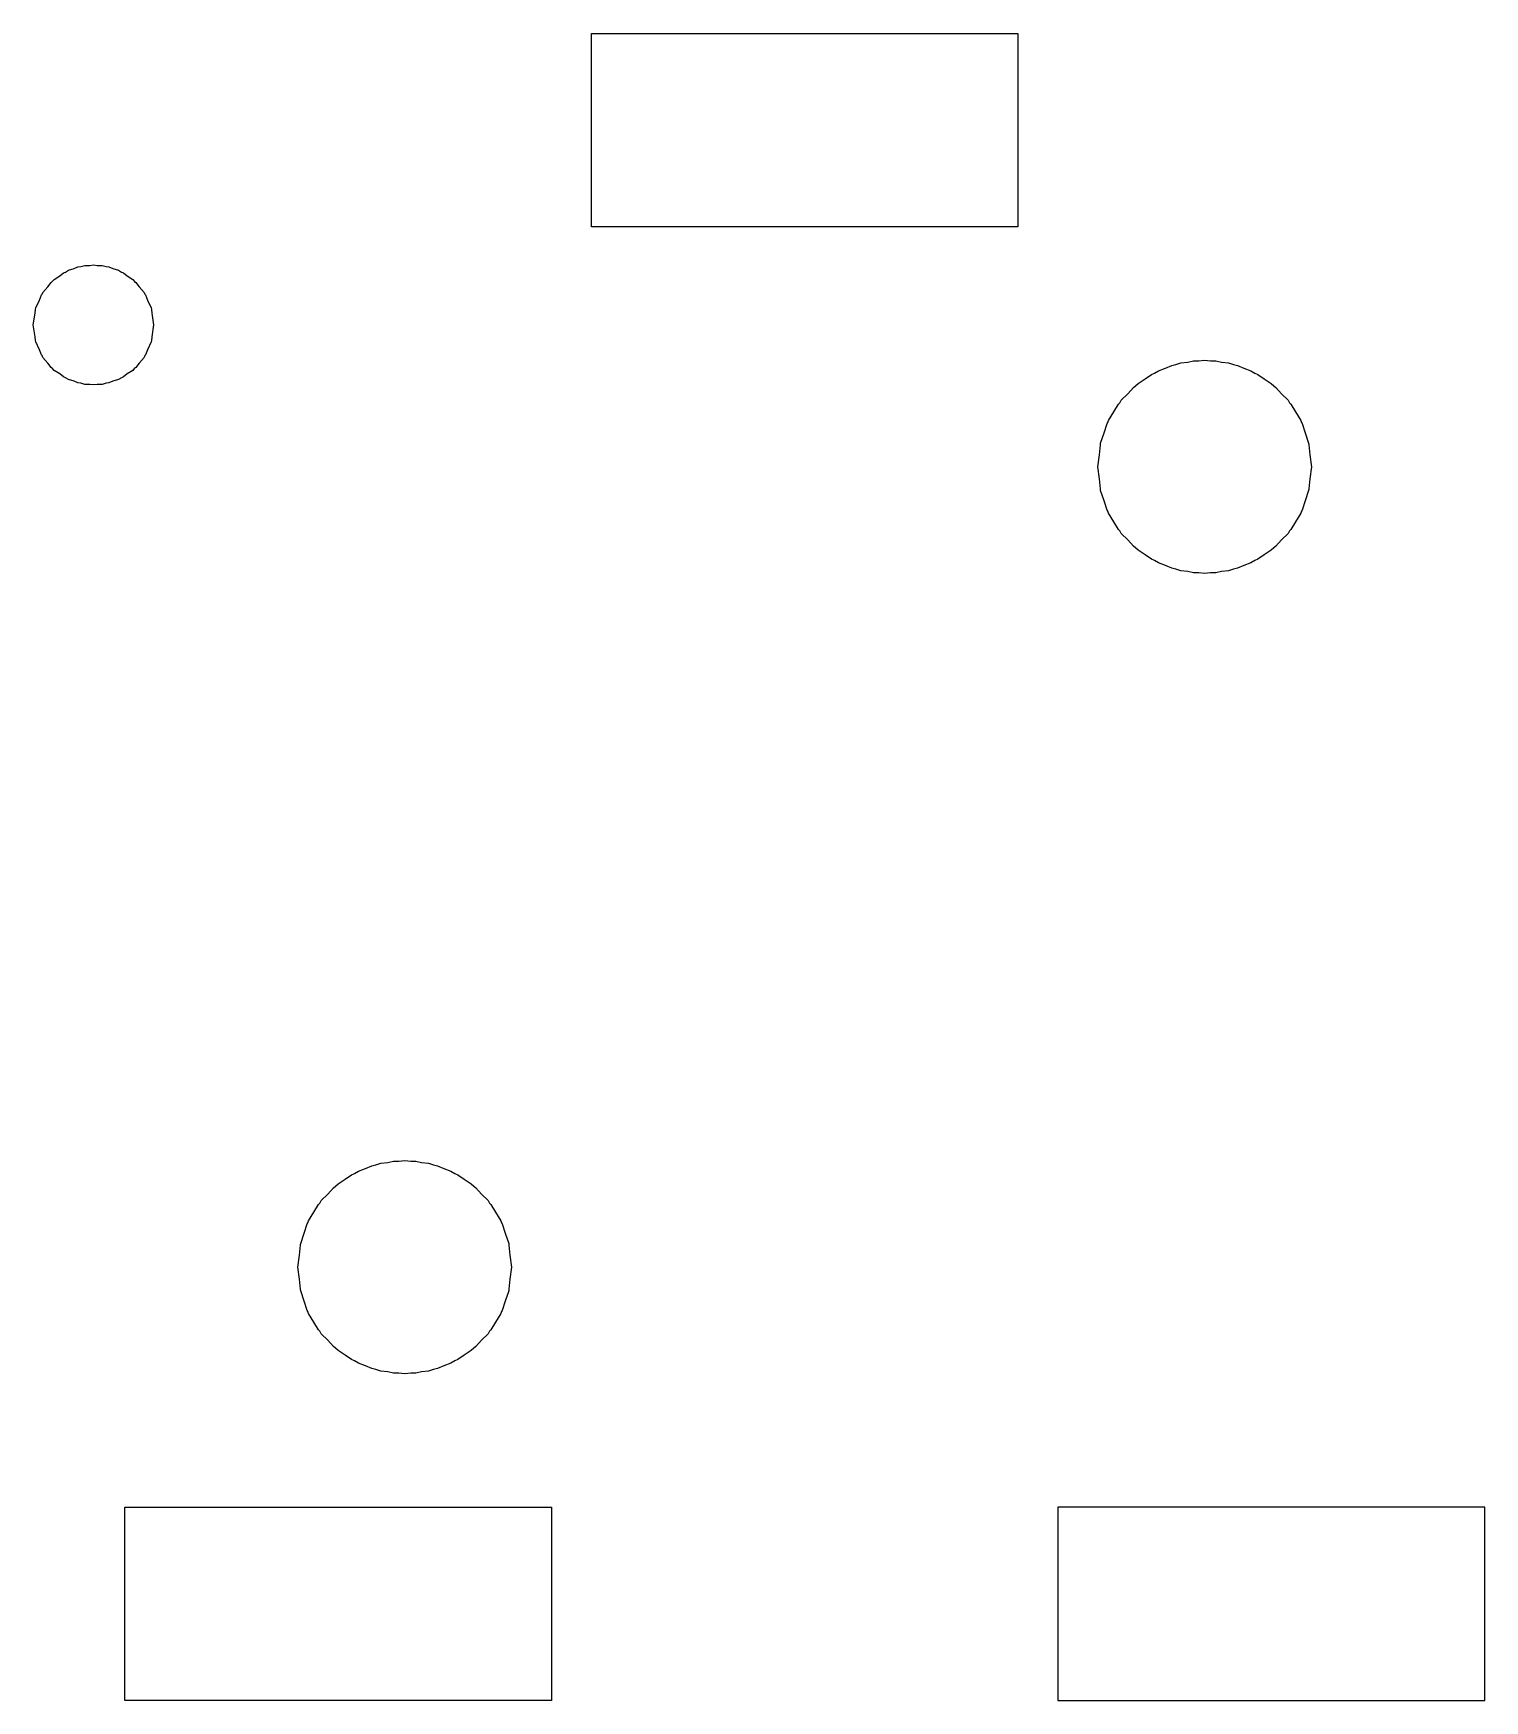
# Model space of a CAD drawing. Extents: x -3.86 to 1.02, y -1.6 to 1.02.
# Drawn here: x -3.7778 to -3.3492, y -1.5961 to -1.1039 of the extents above; entities that cross this region are included whole.
import ezdxf

# ---------------------------------------------------------------- set-up
doc = ezdxf.new("R2010")
doc.units = 0
doc.header["$MEASUREMENT"] = 0
doc.layers.add('BLACK', color=7, linetype='CONTINUOUS')

msp = doc.modelspace()

# ---------------------------------------------------------------- linework, layer by layer
at = {"layer": 'BLACK', "linetype": 'CONTINUOUS'}
for p, q in [((-3.61299, -1.10394), (-3.48701, -1.10394)), ((-3.61299, -1.16102), (-3.61299, -1.10394)), ((-3.48701, -1.10394), (-3.48701, -1.16102)), ((-3.48701, -1.16102), (-3.61299, -1.16102)), ((-3.77163, -1.17658), (-3.76998, -1.17552)), ((-3.76998, -1.17552), (-3.76886, -1.17466)), ((-3.76886, -1.17466), (-3.76824, -1.1744)), ((-3.76824, -1.1744), (-3.76738, -1.17385)), ((-3.76738, -1.17385), (-3.76574, -1.17337)), ((-3.76574, -1.17337), (-3.76458, -1.17289)), ((-3.76458, -1.17289), (-3.76373, -1.17278)), ((-3.76373, -1.17278), (-3.76253, -1.17242)), ((-3.76253, -1.17242), (-3.76105, -1.17242)), ((-3.76105, -1.17242), (-3.76, -1.17229)), ((-3.76, -1.17229), (-3.75895, -1.17242)), ((-3.75895, -1.17242), (-3.75747, -1.17242)), ((-3.75747, -1.17242), (-3.75627, -1.17278)), ((-3.75627, -1.17278), (-3.75542, -1.17289)), ((-3.75542, -1.17289), (-3.75426, -1.17337)), ((-3.75426, -1.17337), (-3.75262, -1.17385)), ((-3.75262, -1.17385), (-3.75176, -1.1744)), ((-3.75176, -1.1744), (-3.75114, -1.17466)), ((-3.75114, -1.17466), (-3.75002, -1.17552)), ((-3.75002, -1.17552), (-3.74837, -1.17658)), ((-3.77534, -1.18114), (-3.77518, -1.18094)), ((-3.77518, -1.18094), (-3.77494, -1.1804)), ((-3.77494, -1.1804), (-3.77348, -1.17872)), ((-3.77348, -1.17872), (-3.77253, -1.17747)), ((-3.77253, -1.17747), (-3.77216, -1.17719)), ((-3.77216, -1.17719), (-3.77163, -1.17658)), ((-3.74837, -1.17658), (-3.74784, -1.17719)), ((-3.74784, -1.17719), (-3.74747, -1.17747)), ((-3.74747, -1.17747), (-3.74652, -1.17872)), ((-3.74652, -1.17872), (-3.74506, -1.1804)), ((-3.74506, -1.1804), (-3.74482, -1.18094)), ((-3.74482, -1.18094), (-3.74466, -1.18114)), ((-3.77725, -1.18649), (-3.77711, -1.18542)), ((-3.77711, -1.18542), (-3.77709, -1.18537)), ((-3.77709, -1.18537), (-3.77704, -1.185)), ((-3.77704, -1.185), (-3.77596, -1.18265)), ((-3.77596, -1.18265), (-3.77534, -1.18114)), ((-3.74466, -1.18114), (-3.74404, -1.18265)), ((-3.74404, -1.18265), (-3.74296, -1.185)), ((-3.74296, -1.185), (-3.74291, -1.18537)), ((-3.74291, -1.18537), (-3.74289, -1.18542)), ((-3.74289, -1.18542), (-3.74275, -1.1865)), ((-3.77776, -1.19), (-3.77725, -1.18649)), ((-3.77725, -1.19351), (-3.77776, -1.19)), ((-3.74275, -1.1865), (-3.74224, -1.19)), ((-3.74224, -1.19), (-3.74275, -1.1935)), ((-3.77711, -1.19458), (-3.77725, -1.19351)), ((-3.77709, -1.19463), (-3.77711, -1.19458)), ((-3.77704, -1.195), (-3.77709, -1.19463)), ((-3.77596, -1.19735), (-3.77704, -1.195)), ((-3.74296, -1.195), (-3.74404, -1.19735)), ((-3.74291, -1.19463), (-3.74296, -1.195)), ((-3.74289, -1.19458), (-3.74291, -1.19463)), ((-3.74275, -1.1935), (-3.74289, -1.19458)), ((-3.77534, -1.19886), (-3.77596, -1.19735)), ((-3.77518, -1.19906), (-3.77534, -1.19886)), ((-3.77494, -1.1996), (-3.77518, -1.19906)), ((-3.77348, -1.20128), (-3.77494, -1.1996)), ((-3.74506, -1.1996), (-3.74652, -1.20128)), ((-3.74482, -1.19906), (-3.74506, -1.1996)), ((-3.74466, -1.19886), (-3.74482, -1.19906)), ((-3.74404, -1.19735), (-3.74466, -1.19886)), ((-3.43689, -1.20096), (-3.43518, -1.20059)), ((-3.43518, -1.20059), (-3.43366, -1.20059)), ((-3.43366, -1.20059), (-3.43189, -1.20039)), ((-3.43189, -1.20039), (-3.43012, -1.20059)), ((-3.43012, -1.20059), (-3.4286, -1.20059)), ((-3.4286, -1.20059), (-3.42689, -1.20096)), ((-3.77253, -1.20253), (-3.77348, -1.20128)), ((-3.77216, -1.20281), (-3.77253, -1.20253)), ((-3.77163, -1.20342), (-3.77216, -1.20281)), ((-3.76998, -1.20448), (-3.77163, -1.20342)), ((-3.76886, -1.20534), (-3.76998, -1.20448)), ((-3.76824, -1.20559), (-3.76886, -1.20534)), ((-3.76738, -1.20615), (-3.76824, -1.20559)), ((-3.75176, -1.2056), (-3.75262, -1.20615)), ((-3.75114, -1.20534), (-3.75176, -1.2056)), ((-3.75002, -1.20448), (-3.75114, -1.20534)), ((-3.74837, -1.20342), (-3.75002, -1.20448)), ((-3.74784, -1.20281), (-3.74837, -1.20342)), ((-3.74747, -1.20253), (-3.74784, -1.20281)), ((-3.74652, -1.20128), (-3.74747, -1.20253)), ((-3.44942, -1.20594), (-3.44762, -1.20464)), ((-3.44762, -1.20464), (-3.44666, -1.20421)), ((-3.44666, -1.20421), (-3.44556, -1.20351)), ((-3.44556, -1.20351), (-3.44343, -1.20277)), ((-3.44343, -1.20277), (-3.44161, -1.20196)), ((-3.44161, -1.20196), (-3.44036, -1.20169)), ((-3.44036, -1.20169), (-3.4389, -1.20118)), ((-3.4389, -1.20118), (-3.43689, -1.20096)), ((-3.42689, -1.20096), (-3.42488, -1.20118)), ((-3.42488, -1.20118), (-3.42342, -1.20169)), ((-3.42342, -1.20169), (-3.42217, -1.20196)), ((-3.42217, -1.20196), (-3.42035, -1.20277)), ((-3.42035, -1.20277), (-3.41822, -1.20351)), ((-3.41822, -1.20351), (-3.41712, -1.20421)), ((-3.41712, -1.20421), (-3.41616, -1.20464)), ((-3.41616, -1.20464), (-3.41436, -1.20594)), ((-3.76574, -1.20663), (-3.76738, -1.20615)), ((-3.76458, -1.20711), (-3.76574, -1.20663)), ((-3.76373, -1.20722), (-3.76458, -1.20711)), ((-3.76253, -1.20758), (-3.76373, -1.20722)), ((-3.76105, -1.20758), (-3.76253, -1.20758)), ((-3.76, -1.20771), (-3.76105, -1.20758)), ((-3.75895, -1.20758), (-3.76, -1.20771)), ((-3.75747, -1.20758), (-3.75895, -1.20758)), ((-3.75627, -1.20722), (-3.75747, -1.20758)), ((-3.75542, -1.20711), (-3.75627, -1.20722)), ((-3.75426, -1.20663), (-3.75542, -1.20711)), ((-3.75262, -1.20615), (-3.75426, -1.20663)), ((-3.45651, -1.21225), (-3.45458, -1.21032)), ((-3.45458, -1.21032), (-3.45295, -1.2085)), ((-3.45295, -1.2085), (-3.45229, -1.20802)), ((-3.45229, -1.20802), (-3.45153, -1.20727)), ((-3.45153, -1.20727), (-3.44942, -1.20594)), ((-3.41436, -1.20594), (-3.41225, -1.20727)), ((-3.41225, -1.20727), (-3.41149, -1.20802)), ((-3.41149, -1.20802), (-3.41083, -1.2085)), ((-3.41083, -1.2085), (-3.4092, -1.21032)), ((-3.4092, -1.21032), (-3.40727, -1.21225)), ((-3.45868, -1.2157), (-3.45735, -1.21339)), ((-3.45735, -1.21339), (-3.45696, -1.21296)), ((-3.45696, -1.21296), (-3.45651, -1.21225)), ((-3.40727, -1.21225), (-3.40682, -1.21296)), ((-3.40682, -1.21296), (-3.40643, -1.21339)), ((-3.40643, -1.21339), (-3.4051, -1.2157)), ((-3.46153, -1.22182), (-3.46064, -1.21909)), ((-3.46064, -1.21909), (-3.46046, -1.21879)), ((-3.46046, -1.21879), (-3.46027, -1.21822)), ((-3.46027, -1.21822), (-3.45868, -1.2157)), ((-3.4051, -1.2157), (-3.40351, -1.21822)), ((-3.40351, -1.21822), (-3.40331, -1.21879)), ((-3.40331, -1.21879), (-3.40314, -1.21909)), ((-3.40314, -1.21909), (-3.40225, -1.22182)), ((-3.46298, -1.22831), (-3.46267, -1.22535)), ((-3.46267, -1.22535), (-3.46264, -1.22524)), ((-3.46264, -1.22524), (-3.4626, -1.22488)), ((-3.4626, -1.22488), (-3.46153, -1.22182)), ((-3.40225, -1.22182), (-3.40118, -1.22488)), ((-3.40118, -1.22488), (-3.40114, -1.22524)), ((-3.40114, -1.22524), (-3.40111, -1.22535)), ((-3.40111, -1.22535), (-3.4008, -1.22831)), ((-3.46339, -1.23189), (-3.46298, -1.22831)), ((-3.4008, -1.22831), (-3.40039, -1.23189)), ((-3.46298, -1.23547), (-3.46339, -1.23189)), ((-3.40039, -1.23189), (-3.4008, -1.23547)), ((-3.46267, -1.23843), (-3.46298, -1.23547)), ((-3.46264, -1.23854), (-3.46267, -1.23843)), ((-3.4626, -1.2389), (-3.46264, -1.23854)), ((-3.46153, -1.24196), (-3.4626, -1.2389)), ((-3.40118, -1.2389), (-3.40225, -1.24196)), ((-3.40114, -1.23854), (-3.40118, -1.2389)), ((-3.40111, -1.23843), (-3.40114, -1.23854)), ((-3.4008, -1.23547), (-3.40111, -1.23843)), ((-3.46064, -1.24469), (-3.46153, -1.24196)), ((-3.46046, -1.24499), (-3.46064, -1.24469)), ((-3.46027, -1.24556), (-3.46046, -1.24499)), ((-3.40331, -1.24499), (-3.40351, -1.24556)), ((-3.40314, -1.24469), (-3.40331, -1.24499)), ((-3.40225, -1.24196), (-3.40314, -1.24469)), ((-3.45868, -1.24808), (-3.46027, -1.24556)), ((-3.45735, -1.25039), (-3.45868, -1.24808)), ((-3.4051, -1.24808), (-3.40643, -1.25039)), ((-3.40351, -1.24556), (-3.4051, -1.24808)), ((-3.45696, -1.25082), (-3.45735, -1.25039)), ((-3.45651, -1.25153), (-3.45696, -1.25082)), ((-3.45458, -1.25346), (-3.45651, -1.25153)), ((-3.45295, -1.25528), (-3.45458, -1.25346)), ((-3.4092, -1.25346), (-3.41083, -1.25528)), ((-3.40727, -1.25153), (-3.4092, -1.25346)), ((-3.40682, -1.25082), (-3.40727, -1.25153)), ((-3.40643, -1.25039), (-3.40682, -1.25082)), ((-3.45229, -1.25576), (-3.45295, -1.25528)), ((-3.45153, -1.25651), (-3.45229, -1.25576)), ((-3.44942, -1.25784), (-3.45153, -1.25651)), ((-3.44762, -1.25914), (-3.44942, -1.25784)), ((-3.44666, -1.25957), (-3.44762, -1.25914)), ((-3.44556, -1.26027), (-3.44666, -1.25957)), ((-3.41712, -1.25957), (-3.41822, -1.26027)), ((-3.41616, -1.25914), (-3.41712, -1.25957)), ((-3.41436, -1.25784), (-3.41616, -1.25914)), ((-3.41225, -1.25651), (-3.41436, -1.25784)), ((-3.41149, -1.25576), (-3.41225, -1.25651)), ((-3.41083, -1.25528), (-3.41149, -1.25576)), ((-3.44343, -1.26101), (-3.44556, -1.26027)), ((-3.44161, -1.26182), (-3.44343, -1.26101)), ((-3.44036, -1.26209), (-3.44161, -1.26182)), ((-3.4389, -1.2626), (-3.44036, -1.26209)), ((-3.43689, -1.26282), (-3.4389, -1.2626)), ((-3.43518, -1.26319), (-3.43689, -1.26282)), ((-3.43366, -1.26319), (-3.43518, -1.26319)), ((-3.43189, -1.26339), (-3.43366, -1.26319)), ((-3.43012, -1.26319), (-3.43189, -1.26339)), ((-3.4286, -1.26319), (-3.43012, -1.26319)), ((-3.42689, -1.26282), (-3.4286, -1.26319)), ((-3.42488, -1.2626), (-3.42689, -1.26282)), ((-3.42342, -1.26209), (-3.42488, -1.2626)), ((-3.42217, -1.26182), (-3.42342, -1.26209)), ((-3.42035, -1.26101), (-3.42217, -1.26182)), ((-3.41822, -1.26027), (-3.42035, -1.26101)), ((-3.67311, -1.43718), (-3.6714, -1.43681)), ((-3.6714, -1.43681), (-3.66988, -1.43681)), ((-3.66988, -1.43681), (-3.66811, -1.43661)), ((-3.66811, -1.43661), (-3.66634, -1.43681)), ((-3.66634, -1.43681), (-3.66482, -1.43681)), ((-3.66482, -1.43681), (-3.66311, -1.43718)), ((-3.68564, -1.44216), (-3.68384, -1.44086)), ((-3.68384, -1.44086), (-3.68288, -1.44043)), ((-3.68288, -1.44043), (-3.68178, -1.43973)), ((-3.68178, -1.43973), (-3.67965, -1.43899)), ((-3.67965, -1.43899), (-3.67783, -1.43818)), ((-3.67783, -1.43818), (-3.67658, -1.43791)), ((-3.67658, -1.43791), (-3.67512, -1.4374)), ((-3.67512, -1.4374), (-3.67311, -1.43718)), ((-3.66311, -1.43718), (-3.6611, -1.4374)), ((-3.6611, -1.4374), (-3.65964, -1.43791)), ((-3.65964, -1.43791), (-3.65839, -1.43818)), ((-3.65839, -1.43818), (-3.65657, -1.43899)), ((-3.65657, -1.43899), (-3.65444, -1.43973)), ((-3.65444, -1.43973), (-3.65334, -1.44043)), ((-3.65334, -1.44043), (-3.65238, -1.44086)), ((-3.65238, -1.44086), (-3.65058, -1.44216)), ((-3.69273, -1.44847), (-3.6908, -1.44654)), ((-3.6908, -1.44654), (-3.68917, -1.44472)), ((-3.68917, -1.44472), (-3.68851, -1.44424)), ((-3.68851, -1.44424), (-3.68775, -1.44349)), ((-3.68775, -1.44349), (-3.68564, -1.44216)), ((-3.65058, -1.44216), (-3.64847, -1.44349)), ((-3.64847, -1.44349), (-3.64771, -1.44424)), ((-3.64771, -1.44424), (-3.64705, -1.44472)), ((-3.64705, -1.44472), (-3.64542, -1.44654)), ((-3.64542, -1.44654), (-3.64349, -1.44847)), ((-3.6949, -1.45192), (-3.69357, -1.44961)), ((-3.69357, -1.44961), (-3.69318, -1.44918)), ((-3.69318, -1.44918), (-3.69273, -1.44847)), ((-3.64349, -1.44847), (-3.64304, -1.44918)), ((-3.64304, -1.44918), (-3.64265, -1.44961)), ((-3.64265, -1.44961), (-3.64132, -1.45192)), ((-3.69775, -1.45804), (-3.69686, -1.45531)), ((-3.69686, -1.45531), (-3.69669, -1.45501)), ((-3.69669, -1.45501), (-3.69649, -1.45444)), ((-3.69649, -1.45444), (-3.6949, -1.45192)), ((-3.64132, -1.45192), (-3.63973, -1.45444)), ((-3.63973, -1.45444), (-3.63954, -1.45501)), ((-3.63954, -1.45501), (-3.63936, -1.45531)), ((-3.63936, -1.45531), (-3.63847, -1.45805)), ((-3.6992, -1.46453), (-3.69889, -1.46157)), ((-3.69889, -1.46157), (-3.69886, -1.46146)), ((-3.69886, -1.46146), (-3.69882, -1.4611)), ((-3.69882, -1.4611), (-3.69775, -1.45804)), ((-3.63847, -1.45805), (-3.6374, -1.4611)), ((-3.6374, -1.4611), (-3.63736, -1.46146)), ((-3.63736, -1.46146), (-3.63733, -1.46157)), ((-3.63733, -1.46157), (-3.63702, -1.46453)), ((-3.69961, -1.46811), (-3.6992, -1.46453)), ((-3.63702, -1.46453), (-3.63661, -1.46811)), ((-3.6992, -1.47169), (-3.69961, -1.46811)), ((-3.63661, -1.46811), (-3.63702, -1.47169)), ((-3.69889, -1.47465), (-3.6992, -1.47169)), ((-3.69886, -1.47476), (-3.69889, -1.47465)), ((-3.69882, -1.47512), (-3.69886, -1.47476)), ((-3.69775, -1.47818), (-3.69882, -1.47512)), ((-3.6374, -1.47512), (-3.63847, -1.47818)), ((-3.63736, -1.47476), (-3.6374, -1.47512)), ((-3.63733, -1.47465), (-3.63736, -1.47476)), ((-3.63702, -1.47169), (-3.63733, -1.47465)), ((-3.69686, -1.48091), (-3.69775, -1.47818)), ((-3.69669, -1.48121), (-3.69686, -1.48091)), ((-3.69649, -1.48178), (-3.69669, -1.48121)), ((-3.63954, -1.48121), (-3.63973, -1.48178)), ((-3.63936, -1.48091), (-3.63954, -1.48121)), ((-3.63847, -1.47818), (-3.63936, -1.48091)), ((-3.6949, -1.4843), (-3.69649, -1.48178)), ((-3.69357, -1.48661), (-3.6949, -1.4843)), ((-3.64132, -1.4843), (-3.64265, -1.48661)), ((-3.63973, -1.48178), (-3.64132, -1.4843)), ((-3.69318, -1.48704), (-3.69357, -1.48661)), ((-3.69273, -1.48775), (-3.69318, -1.48704)), ((-3.6908, -1.48968), (-3.69273, -1.48775)), ((-3.68917, -1.4915), (-3.6908, -1.48968)), ((-3.64542, -1.48968), (-3.64705, -1.4915)), ((-3.64349, -1.48775), (-3.64542, -1.48968)), ((-3.64304, -1.48704), (-3.64349, -1.48775)), ((-3.64265, -1.48661), (-3.64304, -1.48704)), ((-3.68851, -1.49198), (-3.68917, -1.4915)), ((-3.68775, -1.49273), (-3.68851, -1.49198)), ((-3.68564, -1.49406), (-3.68775, -1.49273)), ((-3.68384, -1.49536), (-3.68564, -1.49406)), ((-3.68288, -1.49579), (-3.68384, -1.49536)), ((-3.68178, -1.49649), (-3.68288, -1.49579)), ((-3.65334, -1.49579), (-3.65444, -1.49649)), ((-3.65238, -1.49536), (-3.65334, -1.49579)), ((-3.65058, -1.49406), (-3.65238, -1.49536)), ((-3.64847, -1.49273), (-3.65058, -1.49406)), ((-3.64771, -1.49198), (-3.64847, -1.49273)), ((-3.64705, -1.4915), (-3.64771, -1.49198)), ((-3.67965, -1.49723), (-3.68178, -1.49649)), ((-3.67783, -1.49804), (-3.67965, -1.49723)), ((-3.67658, -1.49831), (-3.67783, -1.49804)), ((-3.67512, -1.49882), (-3.67658, -1.49831)), ((-3.67311, -1.49904), (-3.67512, -1.49882)), ((-3.6714, -1.49941), (-3.67311, -1.49904)), ((-3.66988, -1.49941), (-3.6714, -1.49941)), ((-3.66811, -1.49961), (-3.66988, -1.49941)), ((-3.66634, -1.49941), (-3.66811, -1.49961)), ((-3.66482, -1.49941), (-3.66634, -1.49941)), ((-3.66311, -1.49904), (-3.66482, -1.49941)), ((-3.6611, -1.49882), (-3.66311, -1.49904)), ((-3.65964, -1.49831), (-3.6611, -1.49882)), ((-3.65839, -1.49804), (-3.65964, -1.49831)), ((-3.65657, -1.49723), (-3.65839, -1.49804)), ((-3.65444, -1.49649), (-3.65657, -1.49723)), ((-3.75079, -1.53898), (-3.6248, -1.53898)), ((-3.75079, -1.59606), (-3.75079, -1.53898)), ((-3.6248, -1.53898), (-3.6248, -1.59606)), ((-3.4752, -1.53898), (-3.4752, -1.59606)), ((-3.34921, -1.53898), (-3.4752, -1.53898)), ((-3.34921, -1.59606), (-3.34921, -1.53898)), ((-3.6248, -1.59606), (-3.75079, -1.59606)), ((-3.4752, -1.59606), (-3.34921, -1.59606))]:
    msp.add_line(p, q, dxfattribs=at)

doc.saveas('drawing.dxf')
